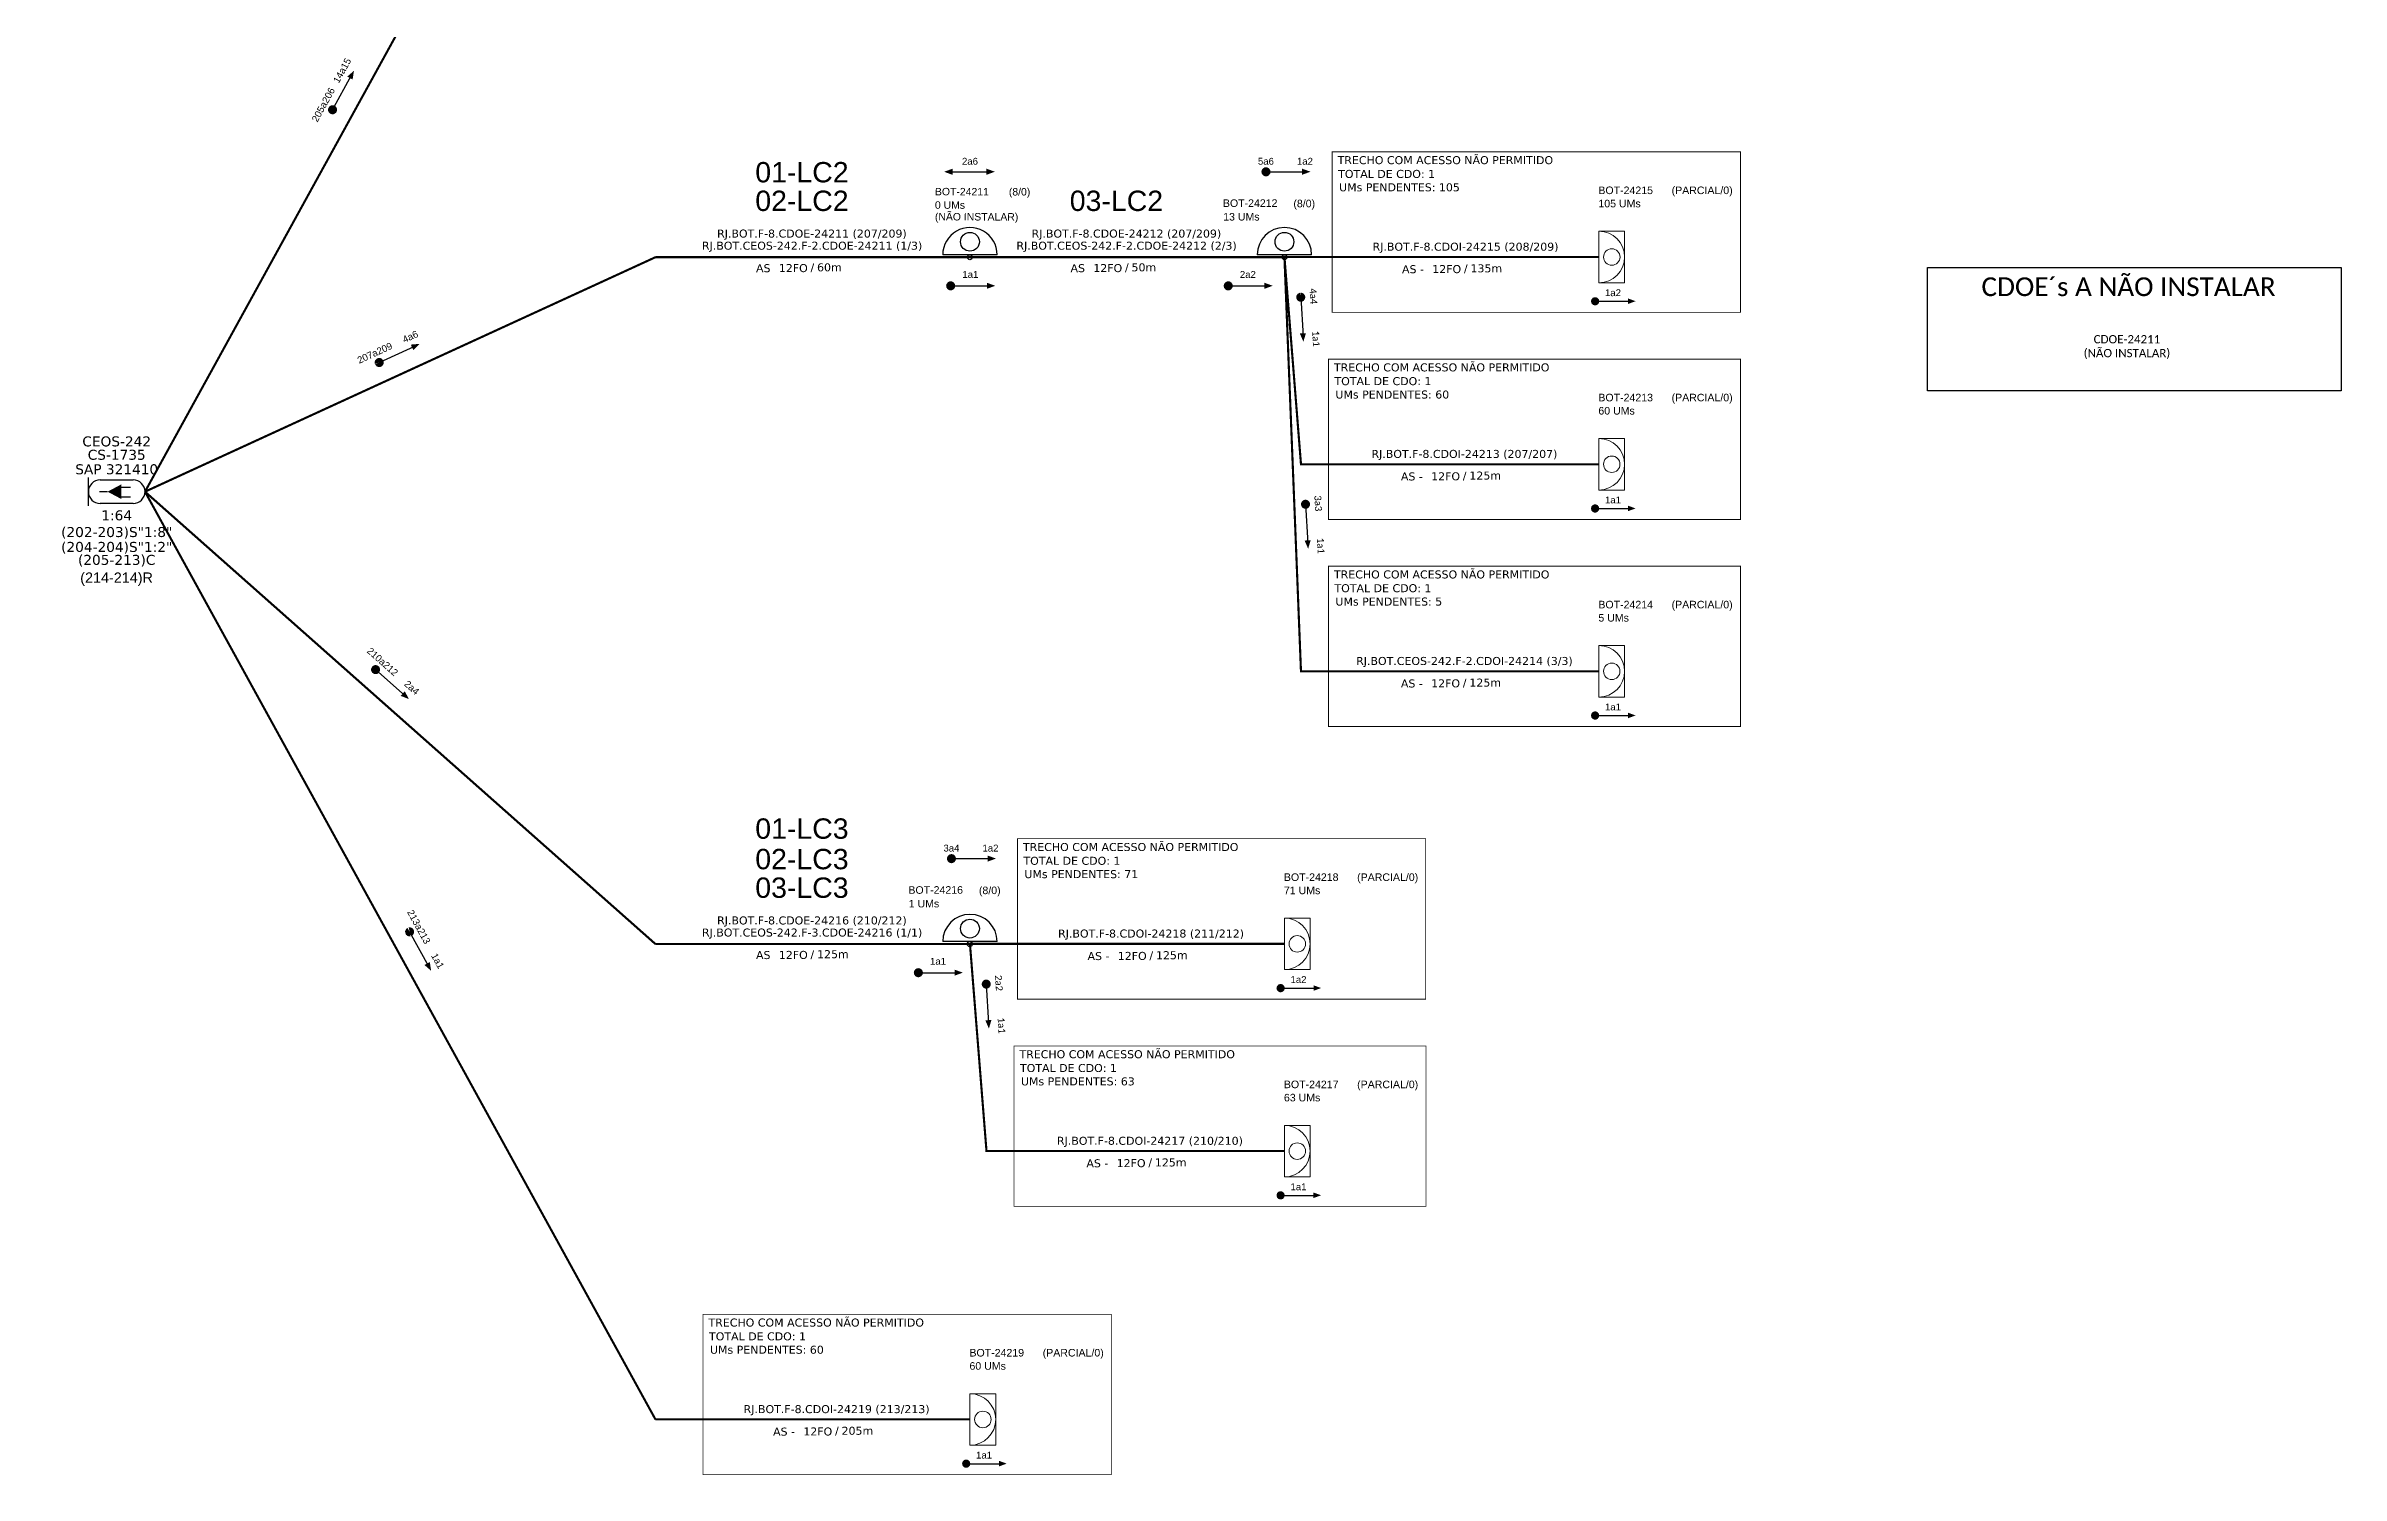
# Model space of a CAD drawing. Header units: millimetres. Extents: x -306105630 to -306105063, y 404252218 to 404252914.
# Drawn here: x -306105630 to -306105078, y 404252218 to 404252562 of the extents above; entities that cross this region are included whole.
import ezdxf
from ezdxf.enums import TextEntityAlignment as Align

# ---------------------------------------------------------------- set-up
doc = ezdxf.new("R2010")
doc.units = ezdxf.units.MM
doc.linetypes.add('ARILSUPP', pattern=[2.979999999999999, 1.419999999999999, -0.71, 0.14, -0.71])
for name, color, linetype, lineweight in [("20.0-LEGENDA DOS CDO'S", 1, 'Continuous', 0), ('20.1-CDO_INTERIOR', 1, 'Continuous', 0), ('20.2-CDO_POSTE', 1, 'Continuous', 5), ('40.1-ETIQUETAS', 1, 'Continuous', 20)]:
    doc.layers.add(name, color=color, linetype=linetype, lineweight=lineweight)
for name, color, linetype in [('20.4-CEOS', 1, 'Continuous'), ('CAP a instalar', 1, 'Continuous'), ('label_cabos', 7, 'Continuous'), ('LC1', 3, 'Continuous'), ('PROJETO_FTTH', 1, 'Continuous'), ('SETA', 7, 'Continuous'), ('UNIFILAR', 7, 'Continuous')]:
    doc.layers.add(name, color=color, linetype=linetype)
doc.styles.add('ARIAL', font='arial.ttf')
doc.styles.add('siredit', font='verdana.ttf')
doc.linetypes.add('FENCELINE1', pattern='A,0.25,-0.1,[133,ltypeshp.shx,S=0.1,R=0,X=-0.1,Y=0],-0.1,1', length=1.45)

# ---------------------------------------------------------------- blocks, each defined once
blk = doc.blocks.new('CEOS_RP_CT_DRT')
at = {"layer": '20.4-CEOS', "color": 0}
for p, q in [((-4.535403051954669, 1.19393294817443), (-1.192121196201508, 1.193932948169307)), ((-1.192121196205146, -1.18962250288694), (-4.535403051958308, -1.189622502881817))]:
    blk.add_line(p, q, dxfattribs=at)
for points in [[(-5.727180777477808, -1.434831566566823), (-5.727180777473603, 1.439142011863121)], [(-3.786662383189574, 0.0021552226540644), (-4.59051315805804, 0.0021552226553115)], [(-2.467895913357818, 0.4750304685594743), (-1.452774222781993, 0.4750304685579181)], [(-2.467895913359409, -0.5166387403461278), (-1.452774222783471, -0.5166387403476841)]]:
    blk.add_lwpolyline(points, dxfattribs=at)
blk.add_lwpolyline([(-3.786662383189574, 0.0021552226540644, 0, 1.471254382142577, 0), (-2.406465769753519, 0.0021552226519433, 1.471254382142577, 1.471254382142577, 0)], format="xyseb", dxfattribs=at)
for centre, start, end in [((-4.535403051956489, 0.0021552226552263), 89.9999999999088, 269.9999999999088), ((-1.192121196203327, 0.0021552226501028), 269.9999999999088, 89.9999999999088)]:
    blk.add_arc(centre, 1.191777725519198, start, end, dxfattribs=at)
at = {"layer": '20.4-CEOS', "color": 7, "style": 'siredit'}
for tag, p in [('Nº_DA_CEOS', (-2.863762124081897, 5.595917801463521)), ('LOCAL', (-2.863762124081897, 4.242648332013449)), ('SAP', (-2.863762124081897, 2.776606380734969)), ('RACIO_SPLITAGEM', (-2.863762124081897, -1.884655211951626)), ('FIBRAS_SPLITTER', (-2.863762124081897, -3.57624207480512)), ('RESERVA_FINAIS', (-2.863762124081897, -6.39223573701183)), ('FIBRAS_TOP_C', (-2.863762124081897, -5.080238687836013))]:
    blk.add_attdef(tag, text='', height=1.009676276197057, dxfattribs=at).set_placement(p, align=Align.TOP_CENTER)
blk = doc.blocks.new('SAN')
at = {"layer": 'SETA'}
blk.add_lwpolyline([(-2.580289507290215, 0), (6.01662476578349, 0)], dxfattribs=at)
for points in [[(-2.097964054679323, -0.6622681378419202), (-3.930195666256736, 0.0043985288248223), (-2.097964054679323, 0.6710651954915648)], [(5.326715689567094, 0.6798998117703832), (7.158947301144508, 0.0132331451036407), (5.326715689567094, -0.6534335215631017)]]:
    blk.add_solid(points, dxfattribs=at)
blk = doc.blocks.new('CDOI_INT')
at = {"layer": '20.1-CDO_INTERIOR', "color": 0, "lineweight": 18}
blk.add_lwpolyline([(4.249981471179998, -4.249988726767999), (4.249981471179998, 4.250011275022998), (-1.8529716e-05, 4.250011275022998), (-1.8529716e-05, -4.249988726767999)], close=True, dxfattribs=at)
blk.add_circle((2.124981470732, 1.1274127e-05), 1.360000000286614, dxfattribs=at)
blk.add_arc((-1.8529716e-05, 1.1274127e-05), 4.250000000895674, 270, 90, dxfattribs=at)
at = {"layer": "20.0-LEGENDA DOS CDO'S", "color": 0, "style": 'ARIAL'}
for tag, p in [('CDO_N', (-0.083164922331, 10.380986293812)), ('SPLITER_1', (21.176759130808, 10.380986293812)), ('SAP', (-0.083164922331, 6.226866877454997)), ('SURVEY', (-0.07814626409900001, 8.200063073254)), ('SPLITER_2', (21.193678029792, 8.681501830021)), ('1:XX', (5.943843487361, -2.215305510503)), ('UMS', (5.94384348736, -4.242847191936998))]:
    blk.add_attdef(tag, p, '', height=1.360262643476999, dxfattribs=at)
blk.add_attdef('FIBRAS_UTILIZADAS', text='', height=1.360262643476999, dxfattribs=at).set_placement((15.339433351403, 10.380986293812), align=Align.CENTER)
blk = doc.blocks.new('ETIQUETA_RS5F')
at = {"layer": '40.1-ETIQUETAS', "color": 0, "style": 'siredit'}
blk.add_text('/', height=1.5, dxfattribs=at).set_placement((1.579685439575143, -1.954241996242686), align=Align.MIDDLE_RIGHT)
for tag, p in [('ETIQUETA_R_PRIMARIA', (1.21386737562608, 4.104300005361877)), ('ETIQUETA_R_SECUNDARIA', (1.21386737562608, 2.104300005361878)), ('F_ATIVAS/F_MORTAS', (1.142685621933025, -4.244905073340547))]:
    blk.add_attdef(tag, text='', height=1.5, dxfattribs=at).set_placement(p, align=Align.MIDDLE_CENTER)
for tag, p in [('TIPO_CABO', (-6.584823890483393, -2.115119524236789)), ('CAP_CABO', (0.3972908086682878, -2.092994078243819))]:
    blk.add_attdef(tag, text='', height=1.5, dxfattribs=at).set_placement(p, align=Align.MIDDLE_RIGHT)
blk.add_attdef('METROS', text='', height=1.5, dxfattribs=at).set_placement((2.142685621933026, -1.954241996242686), align=Align.MIDDLE_LEFT)
for tag, p in [('FUSÃO_1', (0.8484388594359302, -8.387413705695524)), ('FUSÃO_2', (0.8484388594359302, -10.59879640730355)), ('FUSÃO_3', (0.8484388594359302, -12.93303376395936)), ('FUSÃO_4', (0.8484388594359302, -15.14441639748912)), ('FUSÃO_5', (0.8484388594359302, -17.15864981329581))]:
    blk.add_attdef(tag, text='', height=1.5, dxfattribs=at).set_placement(p, align=Align.CENTER)
blk = doc.blocks.new('CDOE POSTE_')
at = {"color": 1}
blk.add_line((12.91824120283127, -5.494386851787566), (-2.38049429655075, -5.494386851787566), dxfattribs=at)
for centre, radius in [((5.268873512744904, -1.860900461673735), 2.63859490470142), ((5.271834552288054, -6.20244950056076), 0.7080687362826922)]:
    blk.add_circle(centre, radius, dxfattribs=at)
blk.add_arc((5.268873512744904, -5.494386851787566), 7.64936779076234, 0, 180, dxfattribs=at)
blk = doc.blocks.new('CDOE-TEXTO PADRÃO')
at = {"layer": "20.0-LEGENDA DOS CDO'S", "color": 0, "style": 'ARIAL'}
for tag, p in [('CDO_N', (0.4937285780906679, 7.386782050132751)), ('CORDOALHA', (0.5000327229499817, 4.3255415558815)), ('SAP', (0.5054994225502015, 1.670954406261444)), ('SPLITER_1', (0.5878003835678101, -0.9148338437080384)), ('SPLITER_2', (0.6047192811965943, -3.549647033214569)), ('(XX-XX_F)S', (0.5408888459205629, -8.291952311992643)), ('(XX-XX_L)S', (0.5461066365242006, -10.82567524909973)), ('UMS', (0.5461066365242006, -13.14870411157608))]:
    blk.add_attdef(tag, p, '', height=1.699859509058275, rotation=0.1179916042981126, dxfattribs=at)
blk.add_attdef('FIBRAS_UTILIZADAS', text='', height=1.699859509058275, rotation=0.1179916042981126, dxfattribs=at).set_placement((19.7666203379631, 7.426471590995788), align=Align.CENTER)
blk = doc.blocks.new('CDOE_CT_POSTE')
at = {"layer": "20.0-LEGENDA DOS CDO'S", "color": 0, "style": 'ARIAL'}
for tag, p in [('CDO_N', (0.1196604212896091, 5.247622986669191)), ('CORDOALHA', (0.1221820842097259, 4.023126791072634)), ('SAP', (0.1243687709234109, 2.961291943700779)), ('1:XX', (0.13852452361823, 1.230987247493857)), ('UMS', (0.1406116498255869, 0.2174980612632993))]:
    blk.add_attdef(tag, p, '', height=0.6799438036233107, rotation=0.1179917413816953, dxfattribs=at)
blk.add_attdef('FIBRAS_UTILIZADAS', text='', height=0.6799438036233107, rotation=0.1179917413816953, dxfattribs=at).set_placement((7.828817139069656, 5.263498817652011), align=Align.CENTER)

msp = doc.modelspace()

# ---------------------------------------------------------------- linework, layer by layer
at = {"color": 8}
msp.add_line((-306105401.1553366, 404252512.0295228), (-306105414.2412629, 404252512.0295228), dxfattribs=at)
for points, const_width in [([(-306105561.2936944, 404252546.4215304, 1), (-306105560.7635177, 404252547.3853316, 1)], 1.1), ([(-306105337.0405429, 404252531.9760264, 1), (-306105335.9405429, 404252531.9760264, 1)], 1.1), ([(-306105412.8775561, 404252504.5294642, 1), (-306105411.7775561, 404252504.5294642, 1)], 1.1), ([(-306105346.1194228, 404252504.5294642, 1), (-306105345.0194228, 404252504.5294642, 1)], 1.1), ([(-306105328.1541916, 404252502.3362542, 1), (-306105328.0907598, 404252501.2380845, 1)], 1.099999999999999), ([(-306105257.8091942, 404252500.8236469, 1), (-306105256.8091942, 404252500.8236469, 1)], 1), ([(-306105257.8091942, 404252500.8236469, 1), (-306105256.8091942, 404252500.8236469, 1)], 1), ([(-306105550.3082125, 404252485.8553408, 1), (-306105549.3086703, 404252486.3145963, 1)], 1.1), ([(-306105327.0082648, 404252452.5169637, 1), (-306105326.9448331, 404252451.418794, 1)], 1.099999999999999), ([(-306105257.8103305, 404252450.9598795, 1), (-306105256.8103305, 404252450.9598795, 1)], 1), ([(-306105257.8103305, 404252450.9598795, 1), (-306105256.8103305, 404252450.9598795, 1)], 1), ([(-306105551.0844851, 404252412.5473345, 1), (-306105550.2613187, 404252411.8176789, 1)], 1.1), ([(-306105257.8103305, 404252401.140589, 1), (-306105256.8103305, 404252401.140589, 1)], 1), ([(-306105257.8103305, 404252401.140589, 1), (-306105256.8103305, 404252401.140589, 1)], 1), ([(-306105412.6927938, 404252366.7025387, 1), (-306105411.5927938, 404252366.7025387, 1)], 1.1), ([(-306105542.7497547, 404252349.5612064, 1), (-306105542.219578, 404252348.5974053, 1)], 1.1), ([(-306105420.6575215, 404252339.2559766, 1), (-306105419.5575215, 404252339.2559766, 1)], 1.1), ([(-306105403.8064424, 404252337.0627665, 1), (-306105403.7430107, 404252335.9645968, 1)], 1.099999999999999), ([(-306105333.4614451, 404252335.5501592, 1), (-306105332.4614451, 404252335.5501592, 1)], 1), ([(-306105333.4614451, 404252335.5501592, 1), (-306105332.4614451, 404252335.5501592, 1)], 1), ([(-306105333.4625813, 404252285.6863918, 1), (-306105332.4625813, 404252285.6863918, 1)], 1), ([(-306105333.4625813, 404252285.6863918, 1), (-306105332.4625813, 404252285.6863918, 1)], 1), ([(-306105409.1015476, 404252221.1185781, 1), (-306105408.1015476, 404252221.1185781, 1)], 1), ([(-306105409.1015476, 404252221.1185781, 1), (-306105408.1015476, 404252221.1185781, 1)], 1)]:
    msp.add_lwpolyline(points, format="xyb", close=True, dxfattribs=dict(const_width=const_width))
at = {"color": 3, "const_width": 0.2}
for points in [[(-306105222.3545633, 404252498.1715294), (-306105320.5646915, 404252498.1715294), (-306105320.5646915, 404252536.7652491), (-306105222.3545633, 404252536.7652491)], [(-306105222.3545633, 404252448.307762), (-306105321.4495386, 404252448.307762), (-306105321.4495386, 404252486.9014817), (-306105222.3545633, 404252486.9014817)], [(-306105222.3545633, 404252398.4884715), (-306105321.4495386, 404252398.4884715), (-306105321.4495386, 404252437.0821912), (-306105222.3545633, 404252437.0821912)], [(-306105298.0554771, 404252332.8980417), (-306105396.2656054, 404252332.8980417), (-306105396.2656054, 404252371.4917614), (-306105298.0554771, 404252371.4917614)], [(-306105298.0068142, 404252283.0342743), (-306105397.1017895, 404252283.0342743), (-306105397.1017895, 404252321.627994), (-306105298.0068142, 404252321.627994)], [(-306105373.6955796, 404252218.4664606), (-306105471.9057079, 404252218.4664606), (-306105471.9057079, 404252257.0601804), (-306105373.6955796, 404252257.0601804)]]:
    msp.add_lwpolyline(points, close=True, dxfattribs=at)
at = {"color": 8}
for centre, major_axis, ratio, start_param, end_param in [((-306105407.6982996, 404252512.0295228), (-4.626573616672457, 4.626573616672457), 0.9999999972940892, 3.926990818340196, 7.06858347192999), ((-306105407.6982996, 404252515.1374617), (1.595903589932517, 1.595903589932517), 0.9999999733683427, 5.497787130466309, 11.78097243764589), ((-306105407.6957669, 404252511.4238744), (-0.4282618487800099, 0.4282618487800099), 0.9999998633501394, 3.926990885312176, 10.21017619249176)]:
    msp.add_ellipse(centre, major_axis=major_axis, ratio=ratio, start_param=start_param, end_param=end_param, dxfattribs=at)
at = {"layer": 'CAP a instalar', "linetype": 'FENCELINE1', "ltscale": 7, "const_width": 0.5132160000000001}
for points in [[(-306105483.3480178, 404252678.2389657), (-306105606.1487671, 404252455.0011238)], [(-306105483.3480178, 404252511.4238744), (-306105606.1487671, 404252455.0011238)], [(-306105407.6982998, 404252511.4238744), (-306105483.3480178, 404252511.4238744)], [(-306105332.0460489, 404252511.4238744), (-306105407.6957669, 404252511.4238744)], [(-306105483.3480178, 404252346.1503867), (-306105606.1487671, 404252455.0011238)], [(-306105407.6982998, 404252346.1503867), (-306105483.3480178, 404252346.1503867)]]:
    msp.add_lwpolyline(points, dxfattribs=at)
at = {"layer": 'CAP a instalar', "color": 8, "linetype": 'FENCELINE1', "ltscale": 7, "const_width": 0.5132160000000001}
for points in [[(-306105256.4070826, 404252411.7852926), (-306105328.0661933, 404252411.7852926), (-306105332.0460489, 404252511.4238744)], [(-306105256.4059464, 404252511.4683505), (-306105332.0459306, 404252511.4683505), (-306105332.0459306, 404252511.4683505)], [(-306105256.4070826, 404252461.6045831), (-306105328.0661933, 404252461.6045831), (-306105332.0435162, 404252511.4238752)], [(-306105483.3480178, 404252231.7632818), (-306105606.1487671, 404252455.0011238)], [(-306105332.0581973, 404252346.1948628), (-306105407.6981815, 404252346.1948628), (-306105407.6981815, 404252346.1948628)], [(-306105332.0593335, 404252296.3310954), (-306105403.7184442, 404252296.3310954), (-306105407.695767, 404252346.1503875)], [(-306105407.6982998, 404252231.7632818), (-306105483.3480178, 404252231.7632818)]]:
    msp.add_lwpolyline(points, dxfattribs=at)
at = {"layer": 'PROJETO_FTTH', "color": 2, "ltscale": 2}
msp.add_lwpolyline([(-306105177.3328957, 404252508.9732583), (-306105077.8567811, 404252508.9732583), (-306105077.8567811, 404252479.3036199), (-306105177.3328957, 404252479.3036199)], close=True, dxfattribs=at)
at = {"layer": 'SETA'}
for points in [[(-306105561.0286061, 404252546.903431), (-306105556.4707224, 404252555.1891469)], [(-306105336.4905429, 404252531.9760264), (-306105327.0339372, 404252531.9760264)], [(-306105412.3275561, 404252504.5294642), (-306105402.8709504, 404252504.5294642)], [(-306105345.5694228, 404252504.5294642), (-306105336.112817, 404252504.5294642)], [(-306105328.1224759, 404252501.7871694), (-306105327.5771587, 404252492.3462996)], [(-306105257.3091942, 404252500.8236469), (-306105248.7122799, 404252500.8236469)], [(-306105257.3091942, 404252500.8236469), (-306105248.7122799, 404252500.8236469)], [(-306105549.8084413, 404252486.0849686), (-306105541.2154636, 404252490.0331485)], [(-306105326.9765492, 404252451.9678789), (-306105326.431232, 404252442.5270092)], [(-306105257.3103305, 404252450.9598795), (-306105248.7134162, 404252450.9598795)], [(-306105257.3103305, 404252450.9598795), (-306105248.7134162, 404252450.9598795)], [(-306105550.6729019, 404252412.1825066), (-306105543.5962121, 404252405.9097199)], [(-306105257.3103305, 404252401.140589), (-306105248.7134162, 404252401.140589)], [(-306105257.3103305, 404252401.140589), (-306105248.7134162, 404252401.140589)], [(-306105412.1427938, 404252366.7025387), (-306105402.686188, 404252366.7025387)], [(-306105542.4846663, 404252349.0793058), (-306105537.9267826, 404252340.7935899)], [(-306105420.1075215, 404252339.2559766), (-306105410.6509157, 404252339.2559766)], [(-306105403.7747268, 404252336.5136817), (-306105403.2294096, 404252327.072812)], [(-306105332.9614451, 404252335.5501592), (-306105324.3645308, 404252335.5501592)], [(-306105332.9614451, 404252335.5501592), (-306105324.3645308, 404252335.5501592)], [(-306105332.9625813, 404252285.6863918), (-306105324.365667, 404252285.6863918)], [(-306105332.9625813, 404252285.6863918), (-306105324.365667, 404252285.6863918)], [(-306105408.6015476, 404252221.1185781), (-306105400.0046333, 404252221.1185781)], [(-306105408.6015476, 404252221.1185781), (-306105400.0046333, 404252221.1185781)]]:
    msp.add_lwpolyline(points, dxfattribs=at)
for points in [[(-306105557.4917843, 404252554.8846788), (-306105555.8778437, 404252556.2971347), (-306105556.206716, 404252554.1777765)], [(-306105327.7928371, 404252532.7239161), (-306105325.7773823, 404252531.9905828), (-306105327.7928371, 404252531.2572494)], [(-306105403.6298504, 404252505.277354), (-306105401.6143956, 404252504.5440207), (-306105403.6298504, 404252503.8106872)], [(-306105336.871717, 404252505.277354), (-306105334.8562622, 404252504.5440207), (-306105336.871717, 404252503.8106872)], [(-306105249.4021891, 404252501.5035467), (-306105247.5699574, 404252500.83688), (-306105249.4021891, 404252500.1702133)], [(-306105249.4021891, 404252501.5035467), (-306105247.5699574, 404252500.83688), (-306105249.4021891, 404252500.1702133)], [(-306105542.2173044, 404252490.3958924), (-306105540.0797414, 404252490.5709935), (-306105541.6049638, 404252489.0631695)], [(-306105326.8742757, 404252493.1470641), (-306105327.4901673, 404252491.0926754), (-306105328.3385018, 404252493.0624885)], [(-306105249.4033253, 404252451.6397792), (-306105247.5710937, 404252450.9731125), (-306105249.4033253, 404252450.3064459)], [(-306105249.4033253, 404252451.6397792), (-306105247.5710937, 404252450.9731125), (-306105249.4033253, 404252450.3064459)], [(-306105325.728349, 404252443.3277736), (-306105326.3442405, 404252441.2733849), (-306105327.1925751, 404252443.243198)], [(-306105543.6680292, 404252406.9727865), (-306105542.646235, 404252405.0871109), (-306105544.6409035, 404252405.8752314)], [(-306105249.4033253, 404252401.8204888), (-306105247.5710937, 404252401.1538221), (-306105249.4033253, 404252400.4871554)], [(-306105249.4033253, 404252401.8204888), (-306105247.5710937, 404252401.1538221), (-306105249.4033253, 404252400.4871554)], [(-306105403.445088, 404252367.4504284), (-306105401.4296332, 404252366.7170951), (-306105403.445088, 404252365.9837617)], [(-306105537.6372682, 404252341.8189921), (-306105537.3083957, 404252339.699634), (-306105538.9223365, 404252341.1120898)], [(-306105411.4098157, 404252340.0038663), (-306105409.3943609, 404252339.270533), (-306105411.4098157, 404252338.5371996)], [(-306105325.05444, 404252336.230059), (-306105323.2222083, 404252335.5633923), (-306105325.05444, 404252334.8967257)], [(-306105325.05444, 404252336.230059), (-306105323.2222083, 404252335.5633923), (-306105325.05444, 404252334.8967257)], [(-306105402.5265266, 404252327.8735764), (-306105403.1424181, 404252325.8191877), (-306105403.9907527, 404252327.7890008)], [(-306105325.0555762, 404252286.3662915), (-306105323.2233446, 404252285.6996248), (-306105325.0555762, 404252285.0329582)], [(-306105325.0555762, 404252286.3662915), (-306105323.2233446, 404252285.6996248), (-306105325.0555762, 404252285.0329582)], [(-306105400.6945425, 404252221.7984779), (-306105398.8623108, 404252221.1318112), (-306105400.6945425, 404252220.4651446)], [(-306105400.6945425, 404252221.7984779), (-306105398.8623108, 404252221.1318112), (-306105400.6945425, 404252220.4651446)]]:
    msp.add_solid(points, dxfattribs=at)

# ---------------------------------------------------------------- block references
at = {"layer": '20.1-CDO_INTERIOR', "color": 8, "ltscale": 11}
ref = msp.add_blockref('CDOI_INT', (-306105256.4059194, 404252511.4683341), dxfattribs=dict(at, xscale=1.458499505982035, yscale=1.458499505982035, zscale=1.458499505982035))
ref.add_attrib('CDO_N', 'BOT-24215', (-306105256.5272154, 404252526.6089973), dxfattribs={"layer": "20.0-LEGENDA DOS CDO'S", "color": 0, "height": 1.82, "style": 'ARIAL'})
ref.add_attrib('FIBRAS_UTILIZADAS', '       (PARCIAL/0)', dxfattribs={"layer": "20.0-LEGENDA DOS CDO'S", "color": 0, "height": 1.82, "style": 'ARIAL'}).set_placement((-306105234.0333633, 404252526.6089973), align=Align.CENTER)
ref.add_attrib('SURVEY', '105 UMs', (-306105256.5198956, 404252523.4281218), dxfattribs={"layer": "20.0-LEGENDA DOS CDO'S", "color": 0, "height": 1.82, "style": 'ARIAL'})
ref = msp.add_blockref('CDOI_INT', (-306105256.4070556, 404252461.6045666), dxfattribs=dict(at, xscale=1.458499505982035, yscale=1.458499505982035, zscale=1.458499505982035))
ref.add_attrib('CDO_N', 'BOT-24213', (-306105256.5283516, 404252476.7452299), dxfattribs={"layer": "20.0-LEGENDA DOS CDO'S", "color": 0, "height": 1.82, "style": 'ARIAL'})
ref.add_attrib('FIBRAS_UTILIZADAS', '       (PARCIAL/0)', dxfattribs={"layer": "20.0-LEGENDA DOS CDO'S", "color": 0, "height": 1.82, "style": 'ARIAL'}).set_placement((-306105234.0344995, 404252476.7452299), align=Align.CENTER)
ref.add_attrib('SURVEY', '60 UMs', (-306105256.5210319, 404252473.5643544), dxfattribs={"layer": "20.0-LEGENDA DOS CDO'S", "color": 0, "height": 1.82, "style": 'ARIAL'})
ref = msp.add_blockref('CDOI_INT', (-306105256.4070556, 404252411.7852762), dxfattribs=dict(at, xscale=1.458499505982035, yscale=1.458499505982035, zscale=1.458499505982035))
ref.add_attrib('CDO_N', 'BOT-24214', (-306105256.5283516, 404252426.9259394), dxfattribs={"layer": "20.0-LEGENDA DOS CDO'S", "color": 0, "height": 1.82, "style": 'ARIAL'})
ref.add_attrib('FIBRAS_UTILIZADAS', '       (PARCIAL/0)', dxfattribs={"layer": "20.0-LEGENDA DOS CDO'S", "color": 0, "height": 1.82, "style": 'ARIAL'}).set_placement((-306105234.0344995, 404252426.9259394), align=Align.CENTER)
ref.add_attrib('SURVEY', '5 UMs', (-306105256.5210319, 404252423.7450639), dxfattribs={"layer": "20.0-LEGENDA DOS CDO'S", "color": 0, "height": 1.82, "style": 'ARIAL'})
ref = msp.add_blockref('CDOI_INT', (-306105332.0581703, 404252346.1948464), dxfattribs=dict(at, xscale=1.458499505982035, yscale=1.458499505982035, zscale=1.458499505982035))
ref.add_attrib('CDO_N', 'BOT-24218', (-306105332.1794662, 404252361.3355097), dxfattribs={"layer": "20.0-LEGENDA DOS CDO'S", "color": 0, "height": 1.82, "style": 'ARIAL'})
ref.add_attrib('FIBRAS_UTILIZADAS', '       (PARCIAL/0)', dxfattribs={"layer": "20.0-LEGENDA DOS CDO'S", "color": 0, "height": 1.82, "style": 'ARIAL'}).set_placement((-306105309.6856142, 404252361.3355097), align=Align.CENTER)
ref.add_attrib('SURVEY', '71 UMs', (-306105332.1721465, 404252358.1546341), dxfattribs={"layer": "20.0-LEGENDA DOS CDO'S", "color": 0, "height": 1.82, "style": 'ARIAL'})
ref = msp.add_blockref('CDOI_INT', (-306105332.0593065, 404252296.3310789), dxfattribs=dict(at, xscale=1.458499505982035, yscale=1.458499505982035, zscale=1.458499505982035))
ref.add_attrib('CDO_N', 'BOT-24217', (-306105332.1806025, 404252311.4717422), dxfattribs={"layer": "20.0-LEGENDA DOS CDO'S", "color": 0, "height": 1.82, "style": 'ARIAL'})
ref.add_attrib('FIBRAS_UTILIZADAS', '       (PARCIAL/0)', dxfattribs={"layer": "20.0-LEGENDA DOS CDO'S", "color": 0, "height": 1.82, "style": 'ARIAL'}).set_placement((-306105309.6867504, 404252311.4717422), align=Align.CENTER)
ref.add_attrib('SURVEY', '63 UMs', (-306105332.1732827, 404252308.2908667), dxfattribs={"layer": "20.0-LEGENDA DOS CDO'S", "color": 0, "height": 1.82, "style": 'ARIAL'})
ref = msp.add_blockref('CDOI_INT', (-306105407.6982728, 404252231.7632653), dxfattribs=dict(at, xscale=1.458499505982035, yscale=1.458499505982035, zscale=1.458499505982035))
ref.add_attrib('CDO_N', 'BOT-24219', (-306105407.8195688, 404252246.9039286), dxfattribs={"layer": "20.0-LEGENDA DOS CDO'S", "color": 0, "height": 1.82, "style": 'ARIAL'})
ref.add_attrib('FIBRAS_UTILIZADAS', '       (PARCIAL/0)', dxfattribs={"layer": "20.0-LEGENDA DOS CDO'S", "color": 0, "height": 1.82, "style": 'ARIAL'}).set_placement((-306105385.3257167, 404252246.9039286), align=Align.CENTER)
ref.add_attrib('SURVEY', '60 UMs', (-306105407.812249, 404252243.723053), dxfattribs={"layer": "20.0-LEGENDA DOS CDO'S", "color": 0, "height": 1.82, "style": 'ARIAL'})
at = {"layer": '20.2-CDO_POSTE', "color": 8}
ref = msp.add_blockref('CDOE_CT_POSTE', (-306105416.4947419, 404252512.4672053), dxfattribs=dict(at, xscale=2.640000019016442, yscale=2.639999999999999, zscale=2.639999999999999, rotation=359.7381893931093))
ref.add_attrib('CDO_N', 'BOT-24211', (-306105416.1155378, 404252526.319342), dxfattribs={"layer": "20.0-LEGENDA DOS CDO'S", "color": 0, "height": 1.79505164156604, "rotation": 359.8561824542351, "style": 'ARIAL', "width": 1.000000002840999})
ref.add_attrib('CORDOALHA', '0 UMs', (-306105416.1236523, 404252523.0866753), dxfattribs={"layer": "20.0-LEGENDA DOS CDO'S", "color": 0, "height": 1.79505164156604, "rotation": 359.8561824542351, "style": 'ARIAL', "width": 1.000000002840999})
ref.add_attrib('SAP', '(NÃO INSTALAR)', (-306105416.1306888, 404252520.283434), dxfattribs={"layer": "20.0-LEGENDA DOS CDO'S", "color": 0, "height": 1.79505164156604, "rotation": 359.8561824542351, "style": 'ARIAL', "width": 1.000000002840999})
ref.add_attrib('FIBRAS_UTILIZADAS', '(8/0)', dxfattribs={"layer": "20.0-LEGENDA DOS CDO'S", "color": 0, "height": 1.79505164156604, "rotation": 359.8561824542351, "style": 'ARIAL', "width": 1.000000002840999}).set_placement((-306105395.763385, 404252526.2682556), align=Align.CENTER)
at = {"layer": '20.2-CDO_POSTE'}
ref = msp.add_blockref('CDOE-TEXTO PADRÃO', (-306105339.0440369, 404252511.3415154), dxfattribs=dict(at, xscale=1.069200003147125, yscale=1.069200003147125, zscale=1.069200003147125))
ref.add_attrib('CDO_N', 'BOT-24212', (-306105346.8445852, 404252523.5150751), dxfattribs={"layer": "20.0-LEGENDA DOS CDO'S", "color": 0, "height": 1.817489787084949, "rotation": 0.1179916015009593, "style": 'ARIAL'})
ref.add_attrib('CORDOALHA', '13 UMs', (-306105346.7775351, 404252520.2375855), dxfattribs={"layer": "20.0-LEGENDA DOS CDO'S", "color": 0, "height": 1.817489787084949, "rotation": 0.1179916015009593, "style": 'ARIAL'})
ref.add_attrib('FIBRAS_UTILIZADAS', '       (8/0)', dxfattribs={"layer": "20.0-LEGENDA DOS CDO'S", "color": 0, "height": 1.817489787084949, "rotation": 0.1179916015009593, "style": 'ARIAL'}).set_placement((-306105329.7451022, 404252523.4303816), align=Align.CENTER)
ref = msp.add_blockref('CDOE-TEXTO PADRÃO', (-306105414.6962878, 404252346.0680277), dxfattribs=dict(at, xscale=1.069200003147125, yscale=1.069200003147125, zscale=1.069200003147125))
ref.add_attrib('CDO_N', 'BOT-24216', (-306105422.4968361, 404252358.2415874), dxfattribs={"layer": "20.0-LEGENDA DOS CDO'S", "color": 0, "height": 1.817489787084949, "rotation": 0.1179916015009593, "style": 'ARIAL'})
ref.add_attrib('CORDOALHA', '1 UMs', (-306105422.429786, 404252354.9640978), dxfattribs={"layer": "20.0-LEGENDA DOS CDO'S", "color": 0, "height": 1.817489787084949, "rotation": 0.1179916015009593, "style": 'ARIAL'})
ref.add_attrib('FIBRAS_UTILIZADAS', '       (8/0)', dxfattribs={"layer": "20.0-LEGENDA DOS CDO'S", "color": 0, "height": 1.817489787084949, "rotation": 0.1179916015009593, "style": 'ARIAL'}).set_placement((-306105405.3973531, 404252358.1568939), align=Align.CENTER)
at = {"layer": '20.4-CEOS', "xscale": 2.37783237695694, "yscale": 2.37783237695694, "zscale": 2.37783237695694}
msp.add_blockref('CEOS_RP_CT_DRT', (-306105606.1479504, 404252454.995999), dxfattribs=at).add_auto_attribs({'Nº_DA_CEOS': 'CEOS-242', 'LOCAL': 'CS-1735', 'SAP': 'SAP 321410', 'RACIO_SPLITAGEM': '1:64', 'FIBRAS_SPLITTER': '(202-203)S"1:8"', 'FIBRAS_TOP_C': '(204-204)S"1:2"', 'RESERVA_FINAIS': '(205-213)C'})
at = {"layer": '40.1-ETIQUETAS'}
ref = msp.add_blockref('ETIQUETA_RS5F', (-306105447.1918265, 404252511.4955305), dxfattribs=dict(at, xscale=1.283039983498747, yscale=1.283039983498747, zscale=1.283039983498747))
ref.add_attrib('ETIQUETA_R_PRIMARIA', 'RJ.BOT.F-8.CDOE-24211 (207/209)', dxfattribs={"color": 0, "height": 1.92455997640665, "style": 'siredit'}).set_placement((-306105445.7193159, 404252517.109892), align=Align.MIDDLE_CENTER)
ref.add_attrib('ETIQUETA_R_SECUNDARIA', 'RJ.BOT.CEOS-242.F-2.CDOE-24211 (1/3)', dxfattribs={"color": 0, "height": 1.92455997640665, "style": 'siredit'}).set_placement((-306105445.6737517, 404252514.1954316), align=Align.MIDDLE_CENTER)
ref.add_attrib('TIPO_CABO', 'AS', dxfattribs={"color": 0, "height": 1.92455997640665, "style": 'siredit'}).set_placement((-306105455.6797846, 404252508.7817476), align=Align.MIDDLE_RIGHT)
ref.add_attrib('CAP_CABO', '12FO', dxfattribs={"color": 0, "height": 1.92455997640665, "style": 'siredit'}).set_placement((-306105446.7214523, 404252508.8101354), align=Align.MIDDLE_RIGHT)
ref.add_attrib('METROS', '60m', dxfattribs={"color": 0, "height": 1.92455997640665, "style": 'siredit'}).set_placement((-306105444.4820409, 404252508.98816), align=Align.MIDDLE_LEFT)
ref = msp.add_blockref('ETIQUETA_RS5F', (-306105371.5395756, 404252511.4955305), dxfattribs=dict(at, xscale=1.283039983498747, yscale=1.283039983498747, zscale=1.283039983498747))
ref.add_attrib('ETIQUETA_R_PRIMARIA', 'RJ.BOT.F-8.CDOE-24212 (207/209)', dxfattribs={"color": 0, "height": 1.92455997640665, "style": 'siredit'}).set_placement((-306105370.0670651, 404252517.109892), align=Align.MIDDLE_CENTER)
ref.add_attrib('ETIQUETA_R_SECUNDARIA', 'RJ.BOT.CEOS-242.F-2.CDOE-24212 (2/3)', dxfattribs={"color": 0, "height": 1.92455997640665, "style": 'siredit'}).set_placement((-306105370.0215008, 404252514.1954316), align=Align.MIDDLE_CENTER)
ref.add_attrib('TIPO_CABO', 'AS', dxfattribs={"color": 0, "height": 1.92455997640665, "style": 'siredit'}).set_placement((-306105380.0275337, 404252508.7817476), align=Align.MIDDLE_RIGHT)
ref.add_attrib('CAP_CABO', '12FO', dxfattribs={"color": 0, "height": 1.92455997640665, "style": 'siredit'}).set_placement((-306105371.0692014, 404252508.8101354), align=Align.MIDDLE_RIGHT)
ref.add_attrib('METROS', '50m', dxfattribs={"color": 0, "height": 1.92455997640665, "style": 'siredit'}).set_placement((-306105368.82979, 404252508.98816), align=Align.MIDDLE_LEFT)
at = {"layer": '40.1-ETIQUETAS', "color": 8}
ref = msp.add_blockref('ETIQUETA_RS5F', (-306105290.0027752, 404252511.2527584), dxfattribs=dict(at, xscale=1.283039983498747, yscale=1.283039983498747, zscale=1.283039983498747))
ref.add_attrib('ETIQUETA_R_SECUNDARIA', 'RJ.BOT.F-8.CDOI-24215 (208/209)', dxfattribs={"color": 0, "height": 1.92455997640665, "style": 'siredit'}).set_placement((-306105288.4847007, 404252513.9526594), align=Align.MIDDLE_CENTER)
ref.add_attrib('TIPO_CABO', 'AS -', dxfattribs={"color": 0, "height": 1.92455997640665, "style": 'siredit'}).set_placement((-306105298.4907332, 404252508.5389757), align=Align.MIDDLE_RIGHT)
ref.add_attrib('CAP_CABO', '12FO', dxfattribs={"color": 0, "height": 1.92455997640665, "style": 'siredit'}).set_placement((-306105289.532401, 404252508.5673635), align=Align.MIDDLE_RIGHT)
ref.add_attrib('METROS', '135m', dxfattribs={"color": 0, "height": 1.92455997640665, "style": 'siredit'}).set_placement((-306105287.2929899, 404252508.7453879), align=Align.MIDDLE_LEFT)
ref = msp.add_blockref('ETIQUETA_RS5F', (-306105290.2694212, 404252461.388991), dxfattribs=dict(at, xscale=1.283039983498747, yscale=1.283039983498747, zscale=1.283039983498747))
ref.add_attrib('ETIQUETA_R_SECUNDARIA', 'RJ.BOT.F-8.CDOI-24213 (207/207)', dxfattribs={"color": 0, "height": 1.92455997640665, "style": 'siredit'}).set_placement((-306105288.7513467, 404252464.0888919), align=Align.MIDDLE_CENTER)
ref.add_attrib('TIPO_CABO', 'AS -', dxfattribs={"color": 0, "height": 1.92455997640665, "style": 'siredit'}).set_placement((-306105298.7573792, 404252458.6752082), align=Align.MIDDLE_RIGHT)
ref.add_attrib('CAP_CABO', '12FO', dxfattribs={"color": 0, "height": 1.92455997640665, "style": 'siredit'}).set_placement((-306105289.799047, 404252458.7035961), align=Align.MIDDLE_RIGHT)
ref.add_attrib('METROS', '125m', dxfattribs={"color": 0, "height": 1.92455997640665, "style": 'siredit'}).set_placement((-306105287.5596358, 404252458.8816205), align=Align.MIDDLE_LEFT)
ref = msp.add_blockref('ETIQUETA_RS5F', (-306105290.2694212, 404252411.5697005), dxfattribs=dict(at, xscale=1.283039983498747, yscale=1.283039983498747, zscale=1.283039983498747))
ref.add_attrib('ETIQUETA_R_SECUNDARIA', 'RJ.BOT.CEOS-242.F-2.CDOI-24214 (3/3)', dxfattribs={"color": 0, "height": 1.92455997640665, "style": 'siredit'}).set_placement((-306105288.7513467, 404252414.2696015), align=Align.MIDDLE_CENTER)
ref.add_attrib('TIPO_CABO', 'AS -', dxfattribs={"color": 0, "height": 1.92455997640665, "style": 'siredit'}).set_placement((-306105298.7573792, 404252408.8559178), align=Align.MIDDLE_RIGHT)
ref.add_attrib('CAP_CABO', '12FO', dxfattribs={"color": 0, "height": 1.92455997640665, "style": 'siredit'}).set_placement((-306105289.799047, 404252408.8843056), align=Align.MIDDLE_RIGHT)
ref.add_attrib('METROS', '125m', dxfattribs={"color": 0, "height": 1.92455997640665, "style": 'siredit'}).set_placement((-306105287.5596358, 404252409.06233), align=Align.MIDDLE_LEFT)
at = {"layer": '40.1-ETIQUETAS'}
ref = msp.add_blockref('ETIQUETA_RS5F', (-306105447.1918265, 404252346.2220429), dxfattribs=dict(at, xscale=1.283039983498747, yscale=1.283039983498747, zscale=1.283039983498747))
ref.add_attrib('ETIQUETA_R_PRIMARIA', 'RJ.BOT.F-8.CDOE-24216 (210/212)', dxfattribs={"color": 0, "height": 1.92455997640665, "style": 'siredit'}).set_placement((-306105445.7193159, 404252351.8364043), align=Align.MIDDLE_CENTER)
ref.add_attrib('ETIQUETA_R_SECUNDARIA', 'RJ.BOT.CEOS-242.F-3.CDOE-24216 (1/1)', dxfattribs={"color": 0, "height": 1.92455997640665, "style": 'siredit'}).set_placement((-306105445.6737517, 404252348.9219439), align=Align.MIDDLE_CENTER)
ref.add_attrib('TIPO_CABO', 'AS', dxfattribs={"color": 0, "height": 1.92455997640665, "style": 'siredit'}).set_placement((-306105455.6797846, 404252343.5082599), align=Align.MIDDLE_RIGHT)
ref.add_attrib('CAP_CABO', '12FO', dxfattribs={"color": 0, "height": 1.92455997640665, "style": 'siredit'}).set_placement((-306105446.7214523, 404252343.5366477), align=Align.MIDDLE_RIGHT)
ref.add_attrib('METROS', '125m', dxfattribs={"color": 0, "height": 1.92455997640665, "style": 'siredit'}).set_placement((-306105444.4820409, 404252343.7146723), align=Align.MIDDLE_LEFT)
at = {"layer": '40.1-ETIQUETAS', "color": 8}
ref = msp.add_blockref('ETIQUETA_RS5F', (-306105365.6550261, 404252345.9792708), dxfattribs=dict(at, xscale=1.283039983498747, yscale=1.283039983498747, zscale=1.283039983498747))
ref.add_attrib('ETIQUETA_R_SECUNDARIA', 'RJ.BOT.F-8.CDOI-24218 (211/212)', dxfattribs={"color": 0, "height": 1.92455997640665, "style": 'siredit'}).set_placement((-306105364.1369516, 404252348.6791717), align=Align.MIDDLE_CENTER)
ref.add_attrib('TIPO_CABO', 'AS -', dxfattribs={"color": 0, "height": 1.92455997640665, "style": 'siredit'}).set_placement((-306105374.1429841, 404252343.265488), align=Align.MIDDLE_RIGHT)
ref.add_attrib('CAP_CABO', '12FO', dxfattribs={"color": 0, "height": 1.92455997640665, "style": 'siredit'}).set_placement((-306105365.1846519, 404252343.2938758), align=Align.MIDDLE_RIGHT)
ref.add_attrib('METROS', '125m', dxfattribs={"color": 0, "height": 1.92455997640665, "style": 'siredit'}).set_placement((-306105362.9452407, 404252343.4719002), align=Align.MIDDLE_LEFT)
ref = msp.add_blockref('ETIQUETA_RS5F', (-306105365.921672, 404252296.1155033), dxfattribs=dict(at, xscale=1.283039983498747, yscale=1.283039983498747, zscale=1.283039983498747))
ref.add_attrib('ETIQUETA_R_SECUNDARIA', 'RJ.BOT.F-8.CDOI-24217 (210/210)', dxfattribs={"color": 0, "height": 1.92455997640665, "style": 'siredit'}).set_placement((-306105364.4035976, 404252298.8154042), align=Align.MIDDLE_CENTER)
ref.add_attrib('TIPO_CABO', 'AS -', dxfattribs={"color": 0, "height": 1.92455997640665, "style": 'siredit'}).set_placement((-306105374.4096301, 404252293.4017205), align=Align.MIDDLE_RIGHT)
ref.add_attrib('CAP_CABO', '12FO', dxfattribs={"color": 0, "height": 1.92455997640665, "style": 'siredit'}).set_placement((-306105365.4512979, 404252293.4301084), align=Align.MIDDLE_RIGHT)
ref.add_attrib('METROS', '125m', dxfattribs={"color": 0, "height": 1.92455997640665, "style": 'siredit'}).set_placement((-306105363.2118867, 404252293.6081328), align=Align.MIDDLE_LEFT)
ref = msp.add_blockref('ETIQUETA_RS5F', (-306105441.2951286, 404252231.5476897), dxfattribs=dict(at, xscale=1.283039983498747, yscale=1.283039983498747, zscale=1.283039983498747))
ref.add_attrib('ETIQUETA_R_SECUNDARIA', 'RJ.BOT.F-8.CDOI-24219 (213/213)', dxfattribs={"color": 0, "height": 1.92455997640665, "style": 'siredit'}).set_placement((-306105439.7770541, 404252234.2475906), align=Align.MIDDLE_CENTER)
ref.add_attrib('TIPO_CABO', 'AS -', dxfattribs={"color": 0, "height": 1.92455997640665, "style": 'siredit'}).set_placement((-306105449.7830866, 404252228.8339069), align=Align.MIDDLE_RIGHT)
ref.add_attrib('CAP_CABO', '12FO', dxfattribs={"color": 0, "height": 1.92455997640665, "style": 'siredit'}).set_placement((-306105440.8247544, 404252228.8622947), align=Align.MIDDLE_RIGHT)
ref.add_attrib('METROS', '205m', dxfattribs={"color": 0, "height": 1.92455997640665, "style": 'siredit'}).set_placement((-306105438.5853432, 404252229.0403191), align=Align.MIDDLE_LEFT)
at = {"layer": 'label_cabos', "xscale": 0.8553599894046784, "yscale": 0.8553599894046784, "zscale": 0.85536}
for p in [(-306105336.5528324, 404252516.7292015), (-306105412.2050833, 404252351.4557138)]:
    msp.add_blockref('CDOE POSTE_', p, dxfattribs=at)
at = {"layer": 'UNIFILAR', "color": 5, "lineweight": -3, "xscale": 1.1, "yscale": 1.1, "zscale": 1.1}
msp.add_blockref('SAN', (-306105409.5800651, 404252531.9760255), dxfattribs=at)

# ---------------------------------------------------------------- texts
at = {"style": 'ARIAL'}
for s, rotation, p in [('14a15', 61.18527713843714, (-306105558.0074584, 404252555.9456924)), ('205a206', 61.18527713843714, (-306105562.5318521, 404252547.7208576)), ('4a6', 24.677165817905, (-306105542.0005534, 404252491.5554996)), ('207a209', 24.677165817905, (-306105550.5303924, 404252487.6363298)), ('210a212', 318.446180108337, (-306105549.5441133, 404252413.468497)), ('2a4', 318.446180108337, (-306105542.519421, 404252407.2418009)), ('213a213', 298.8147226558124, (-306105540.9894382, 404252349.9113079)), ('1a1', 298.8147226558124, (-306105536.4650445, 404252341.6864731))]:
    msp.add_text(s, height=1.65, rotation=rotation, dxfattribs=at).set_placement(p, align=Align.CENTER)
for s, height, p in [('2a6', 1.65, (-306105407.6900806, 404252533.6871262)), ('5a6', 1.65, (-306105336.4988605, 404252533.6871271)), ('1a2', 1.65, (-306105327.1117392, 404252533.6871271)), ('1a1', 1.65, (-306105407.5992532, 404252506.4513012)), ('2a2', 1.65, (-306105340.8411198, 404252506.4513012)), ('1a2', 1.65, (-306105253.0107371, 404252502.0542004)), ('1a1', 1.65, (-306105253.0118733, 404252452.190433)), ('(214-214)R', 2.475, (-306105612.9864029, 404252433.0861782)), ('1a1', 1.65, (-306105253.0118733, 404252402.3711425)), ('3a4', 1.65, (-306105412.1511114, 404252368.4136394)), ('1a2', 1.65, (-306105402.7639901, 404252368.4136394)), ('1a1', 1.65, (-306105415.3792185, 404252341.1778135)), ('1a2', 1.65, (-306105328.6629879, 404252336.7807127)), ('1a1', 1.65, (-306105328.6641242, 404252286.9169453)), ('1a1', 1.65, (-306105404.3030905, 404252222.3491316))]:
    msp.add_text(s, height=height, dxfattribs=at).set_placement(p, align=Align.CENTER)
at = {"color": 3, "style": 'siredit'}
for s, p in [('TRECHO COM ACESSO NÃO PERMITIDO', (-306105319.251164, 404252533.8153987)), ('TOTAL DE CDO: 1', (-306105319.1268154, 404252530.5015377)), ('UMs PENDENTES: 105', (-306105318.8996915, 404252527.2823583)), ('TRECHO COM ACESSO NÃO PERMITIDO', (-306105320.1360111, 404252483.9516312)), ('TOTAL DE CDO: 1', (-306105320.0116625, 404252480.6377702)), ('UMs PENDENTES: 60', (-306105319.7845386, 404252477.4185908)), ('TRECHO COM ACESSO NÃO PERMITIDO', (-306105320.1360111, 404252434.1323408)), ('TOTAL DE CDO: 1', (-306105320.0116625, 404252430.8184798)), ('UMs PENDENTES: 5', (-306105319.7845386, 404252427.5993004)), ('TRECHO COM ACESSO NÃO PERMITIDO', (-306105394.9520778, 404252368.541911)), ('TOTAL DE CDO: 1', (-306105394.8277292, 404252365.22805)), ('UMs PENDENTES: 71', (-306105394.6006053, 404252362.0088706)), ('TRECHO COM ACESSO NÃO PERMITIDO', (-306105395.788262, 404252318.6781436)), ('TOTAL DE CDO: 1', (-306105395.6639134, 404252315.3642825)), ('UMs PENDENTES: 63', (-306105395.4367895, 404252312.1451032)), ('TRECHO COM ACESSO NÃO PERMITIDO', (-306105470.5921803, 404252254.1103299)), ('TOTAL DE CDO: 1', (-306105470.4678317, 404252250.7964689)), ('UMs PENDENTES: 60', (-306105470.2407078, 404252247.5772895))]:
    msp.add_text(s, height=1.924559975249999, dxfattribs=at).set_placement(p)
at = {"attachment_point": 5}
for s, insert, char_height, width in [('{\\fCalibri|b0|i0|c0|p34;\\C2;CDOE´s A NÃO INSTALAR}', (-306105128.9834146, 404252504.2928174, -0.8999999999999773), 4.5, 105.7053874631431), ('{\\fCalibri|b0|i0|c0|p34;\\C7;CDOE-24211\\P(NÃO INSTALAR)}', (-306105129.3703031, 404252489.8025984, 0.4499999999999886), 2, 21.89531716061989)]:
    msp.add_mtext(s, dxfattribs=dict(at, insert=insert, char_height=char_height, width=width))
at = {"char_height": 1.649999999999999, "width": 27.89466935442369, "attachment_point": 5, "rotation": 273.30580496786376}
for s, insert in [('{\\fCalibri|b0|i0|c0|p34;\\C7;4a4}', (-306105325.0814619, 404252502.0298794)), ('{\\fCalibri|b0|i0|c0|p34;\\C7;1a1}', (-306105324.4555196, 404252491.8049701)), ('{\\fCalibri|b0|i0|c0|p34;\\C7;3a3}', (-306105323.9355352, 404252452.2105889)), ('{\\fCalibri|b0|i0|c0|p34;\\C7;1a1}', (-306105323.3095929, 404252441.9856797)), ('{\\fCalibri|b0|i0|c0|p34;\\C7;2a2}', (-306105400.7337128, 404252336.7563917)), ('{\\fCalibri|b0|i0|c0|p34;\\C7;1a1}', (-306105400.1077705, 404252326.5314825))]:
    msp.add_mtext(s, dxfattribs=dict(at, insert=insert))
at = {"layer": 'LC1', "linetype": 'ARILSUPP', "style": 'ARIAL'}
for s, p in [('01-LC2', (-306105448.1145931, 404252531.8736426)), ('02-LC2', (-306105448.1145931, 404252524.992204)), ('03-LC2', (-306105372.4623422, 404252524.992204)), ('01-LC3', (-306105448.1145931, 404252373.9355978)), ('02-LC3', (-306105448.1145931, 404252366.6001549)), ('03-LC3', (-306105448.1145931, 404252359.7187163))]:
    msp.add_text(s, height=4.899999999999999, dxfattribs=at).set_placement(p, align=Align.MIDDLE_CENTER)

doc.saveas('drawing.dxf')
